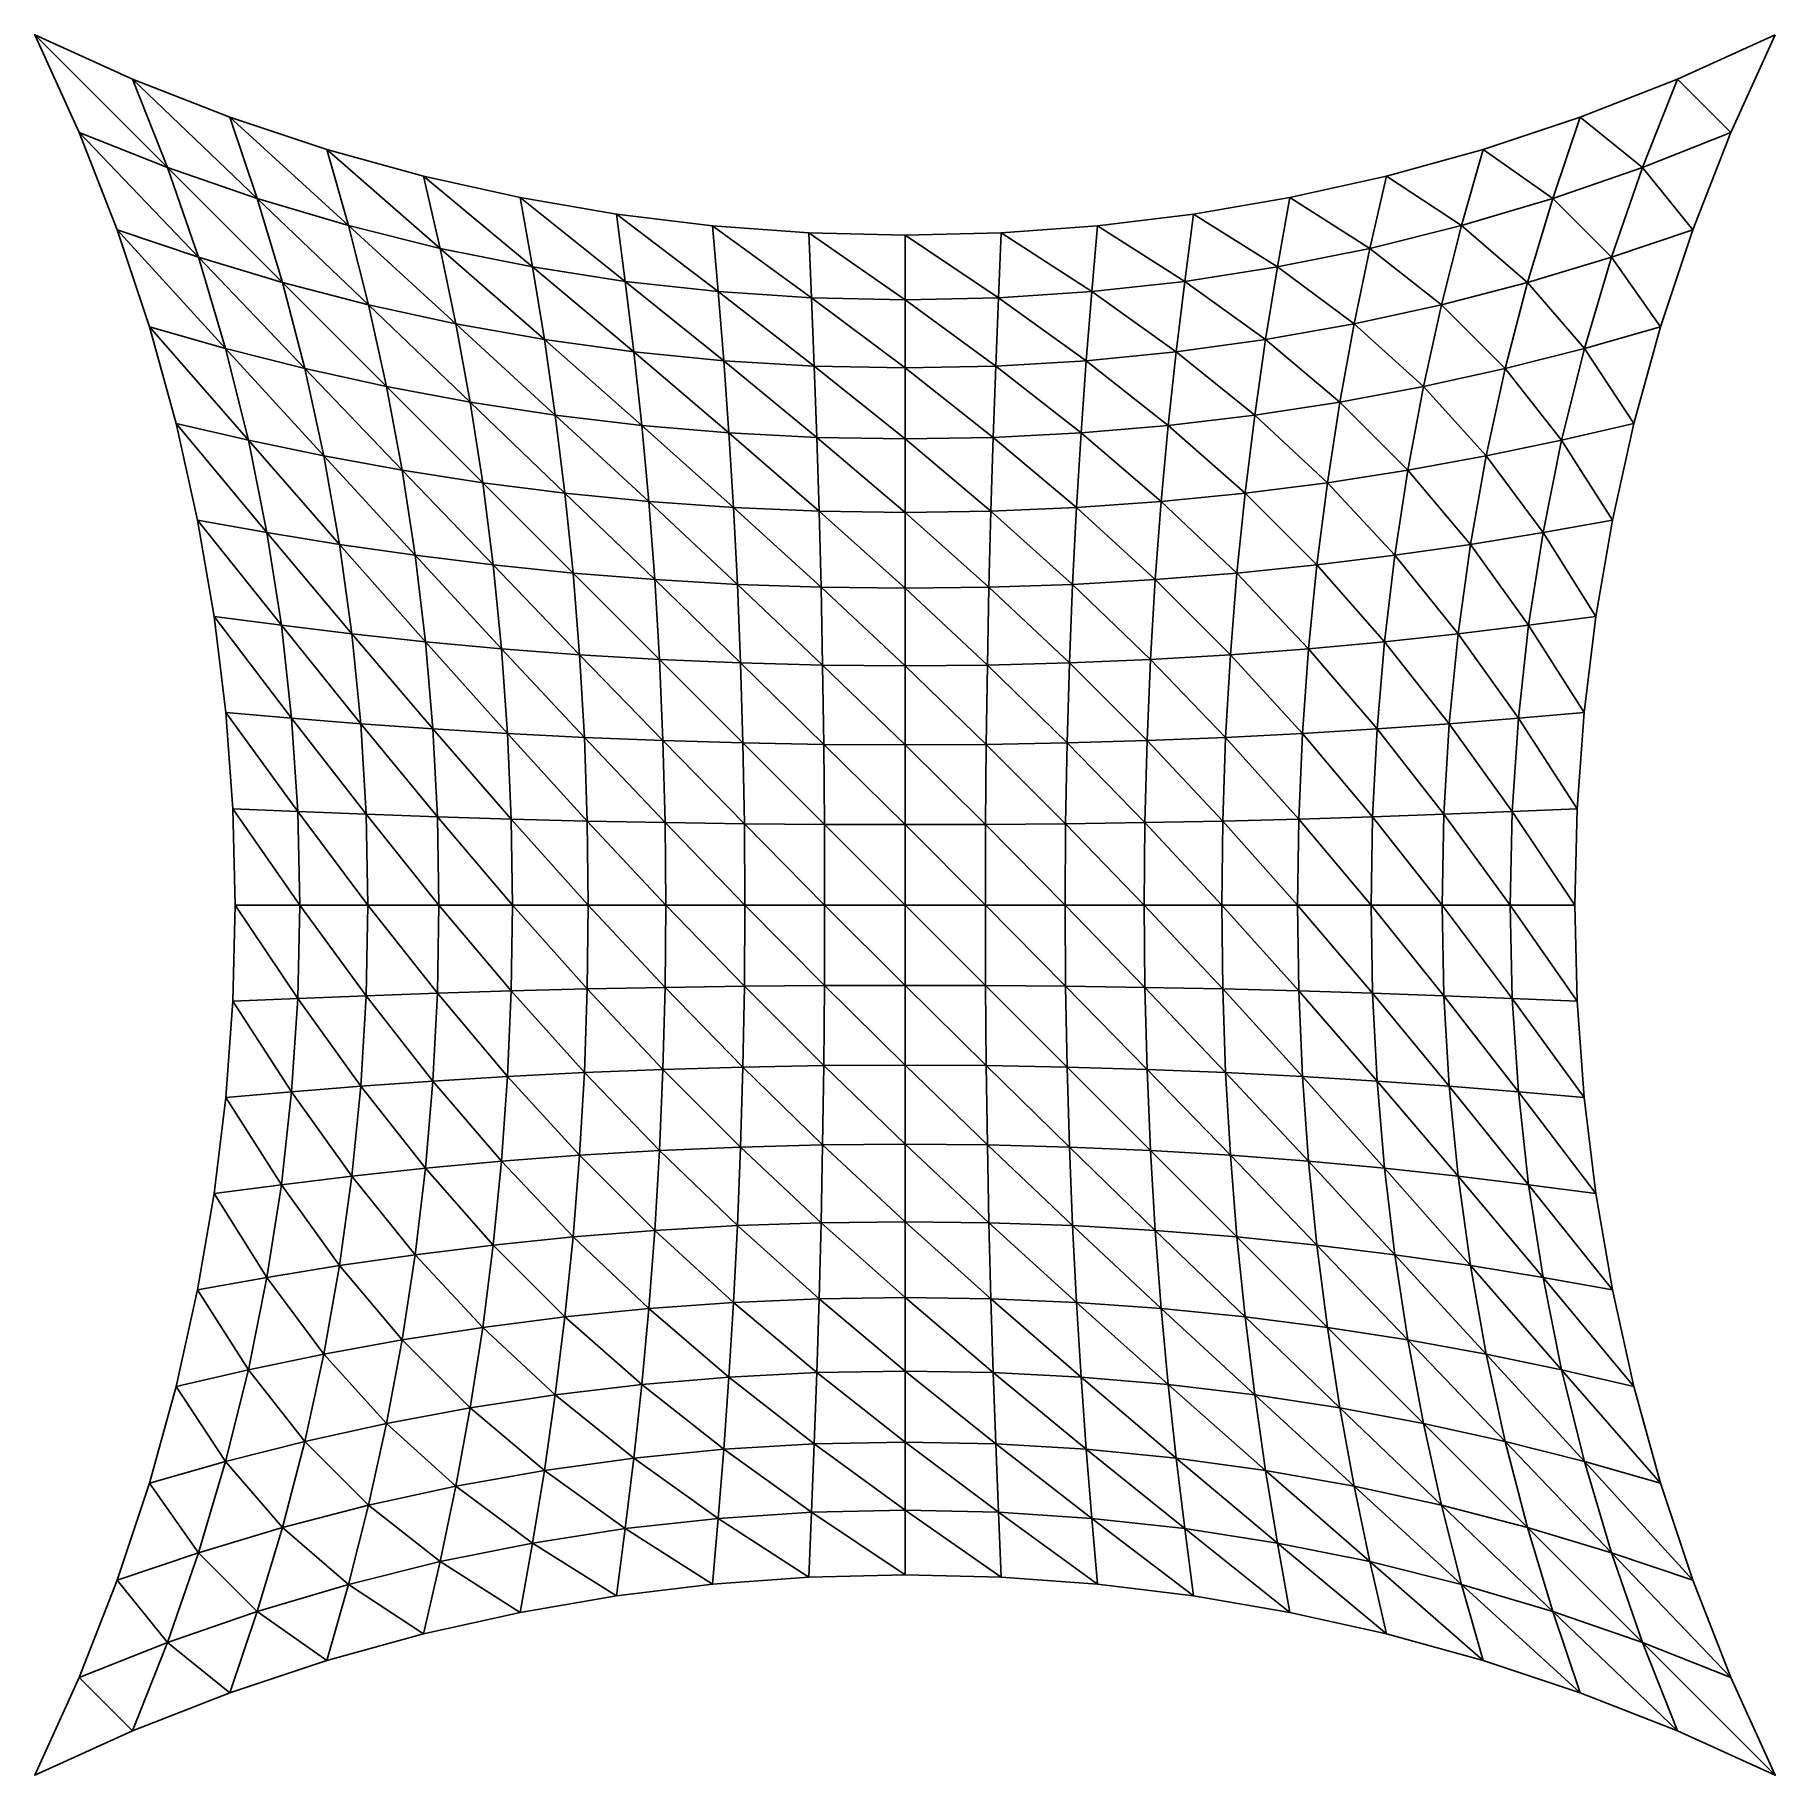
# Model space of a CAD drawing. Extents: x -3 to 3, y -3 to 3.
import ezdxf

# ---------------------------------------------------------------- set-up
doc = ezdxf.new("R2010")
doc.units = 0

msp = doc.modelspace()

# ---------------------------------------------------------------- meshes
at = {"layer": 'Hypar'}
mesh = msp.add_polyface(dxfattribs=at)
corners = [(-1.2841, 2.1996, 4.354), (-1.6597, 2.5131, 4.5174), (-1.6024, 2.2638, 4.4489), (-1.993, 2.6049, 4.63), (-1.919, 2.3426, 4.548), (-1.5484, 2.0034, 4.3835), (-1.8501, 2.0695, 4.469), (-1.4992, 1.7336, 4.3213), (-1.7877, 1.7877, 4.3933), (-1.456, 1.456, 4.2623), (-1.7336, 1.4992, 4.3213), (-1.4198, 1.1722, 4.2063), (-2.3272, 2.7156, 4.7475), (-2.2329, 2.4357, 4.6516), (-2.1465, 2.1465, 4.5586), (-2.0695, 1.8501, 4.469), (-2.0034, 1.5484, 4.3835), (-1.6886, 1.2055, 4.2528), (-1.949, 1.2431, 4.302), (-2.6627, 2.8468, 4.8706), (-2.5427, 2.5427, 4.7593), (-2.4357, 2.2329, 4.6516), (-2.3426, 1.919, 4.548), (-2.2638, 1.6024, 4.4489), (-2.1996, 1.2841, 4.354), (-3, 3, 5), (-2.8468, 2.6627, 4.8706), (-2.7156, 2.3272, 4.7475), (-2.6049, 1.993, 4.63), (-2.5131, 1.6597, 4.5174), (-2.439, 1.3271, 4.4089)]
mesh.append_faces([[corners[k] for k in face] for face in [(0, 1, 2), (1, 3, 2), (2, 3, 4), (2, 4, 5), (5, 4, 6), (5, 6, 7), (7, 6, 8), (7, 8, 9), (9, 8, 10), (9, 10, 11), (3, 12, 4), (4, 12, 13), (4, 13, 6), (6, 13, 14), (6, 14, 8), (8, 14, 15), (8, 15, 10), (10, 15, 16), (10, 16, 17), (17, 16, 18), (12, 19, 13), (13, 19, 20), (13, 20, 14), (14, 20, 21), (14, 21, 15), (15, 21, 22), (15, 22, 16), (16, 22, 23), (16, 23, 18), (18, 23, 24), (19, 25, 20), (20, 25, 26), (20, 26, 21), (21, 26, 27), (21, 27, 22), (22, 27, 28), (22, 28, 23), (23, 28, 29), (23, 29, 24), (24, 29, 30)]])
mesh = msp.add_polyface(dxfattribs=at)
corners = [(3, 3, 3), (2.6627, 2.8468, 3.1294), (2.8468, 2.6627, 3.1294), (2.5427, 2.5427, 3.2407), (2.7156, 2.3272, 3.2525), (2.4357, 2.2329, 3.3484), (2.6049, 1.993, 3.37), (2.3426, 1.919, 3.452), (2.5131, 1.6597, 3.4826), (2.2638, 1.6024, 3.5511), (2.439, 1.3271, 3.5911), (2.1996, 1.2841, 3.646), (2.3272, 2.7156, 3.2525), (2.2329, 2.4357, 3.3484), (2.1465, 2.1465, 3.4415), (2.0695, 1.8501, 3.531), (2.0034, 1.5484, 3.6165), (1.949, 1.2431, 3.698), (1.993, 2.6049, 3.37), (1.919, 2.3426, 3.452), (1.8501, 2.0695, 3.531), (1.7877, 1.7877, 3.6067), (1.7336, 1.4992, 3.6787), (1.6886, 1.2055, 3.7472), (1.6597, 2.5131, 3.4826), (1.6024, 2.2638, 3.5511), (1.5484, 2.0034, 3.6165), (1.4992, 1.7336, 3.6787), (1.456, 1.456, 3.7377), (1.3271, 2.439, 3.5911), (1.2841, 2.1996, 3.646)]
mesh.append_faces([[corners[k] for k in face] for face in [(0, 1, 2), (2, 1, 3), (2, 3, 4), (4, 3, 5), (4, 5, 6), (6, 5, 7), (6, 7, 8), (8, 7, 9), (8, 9, 10), (10, 9, 11), (1, 12, 3), (3, 12, 13), (3, 13, 5), (5, 13, 14), (5, 14, 7), (7, 14, 15), (7, 15, 9), (9, 15, 16), (9, 16, 11), (11, 16, 17), (12, 18, 13), (13, 18, 19), (13, 19, 14), (14, 19, 20), (14, 20, 15), (15, 20, 21), (15, 21, 16), (16, 21, 22), (16, 22, 17), (17, 22, 23), (18, 24, 19), (19, 24, 25), (19, 25, 20), (20, 25, 26), (20, 26, 21), (21, 26, 27), (21, 27, 22), (22, 27, 28), (22, 28, 23), (24, 29, 25), (25, 30, 26)]])
mesh = msp.add_polyface(dxfattribs=at)
corners = [(0, 2.3097, 4), (-0.3316, 2.3177, 4.1001), (0, 2.0864, 4), (-0.322, 2.0935, 4.0864), (0, 1.8518, 4), (-0.3126, 1.8579, 4.0736), (0, 1.6071, 4), (-0.3039, 1.6122, 4.0615), (0, 1.3534, 4), (-0.2961, 1.3576, 4.0501), (-0.6632, 2.3418, 4.2011), (-0.6436, 2.1147, 4.1737), (-0.6245, 1.8762, 4.1479), (-0.6068, 1.6276, 4.1237), (-0.5909, 1.3702, 4.1008), (-0.995, 2.3821, 4.3037), (-0.9644, 2.15, 4.2626), (-0.9349, 1.9066, 4.2238), (-0.9077, 1.6532, 4.1872), (-0.8834, 1.391, 4.1527), (-1.3271, 2.439, 4.4089), (-1.2841, 2.1996, 4.354), (-1.2431, 1.949, 4.302), (-1.2055, 1.6886, 4.2528), (-1.1722, 1.4198, 4.2063), (-0.8628, 1.1216, 4.12), (-1.6597, 2.5131, 4.5174), (-1.6024, 2.2638, 4.4489), (-1.5484, 2.0034, 4.3835), (-1.4992, 1.7336, 4.3213), (-1.456, 1.456, 4.2623), (-1.1441, 1.1441, 4.1622)]
mesh.append_faces([[corners[k] for k in face] for face in [(0, 1, 2), (2, 1, 3), (2, 3, 4), (4, 3, 5), (4, 5, 6), (6, 5, 7), (6, 7, 8), (8, 7, 9), (1, 10, 3), (3, 10, 11), (3, 11, 5), (5, 11, 12), (5, 12, 7), (7, 12, 13), (7, 13, 9), (9, 13, 14), (10, 15, 11), (11, 15, 16), (11, 16, 12), (12, 16, 17), (12, 17, 13), (13, 17, 18), (13, 18, 14), (14, 18, 19), (15, 20, 16), (16, 20, 21), (16, 21, 17), (17, 21, 22), (17, 22, 18), (18, 22, 23), (18, 23, 19), (19, 23, 24), (19, 24, 25), (20, 26, 21), (21, 27, 22), (22, 27, 28), (22, 28, 23), (23, 28, 29), (23, 29, 24), (24, 29, 30), (24, 30, 31)]])
mesh = msp.add_polyface(dxfattribs=at)
corners = [(1.6024, 2.2638, 3.5511), (1.3271, 2.439, 3.5911), (1.2841, 2.1996, 3.646), (1.5484, 2.0034, 3.6165), (1.2431, 1.949, 3.698), (1.4992, 1.7336, 3.6787), (1.2055, 1.6886, 3.7472), (1.456, 1.456, 3.7377), (1.1722, 1.4198, 3.7937), (1.4198, 1.1722, 3.7937), (0.995, 2.3821, 3.6963), (0.9644, 2.15, 3.7374), (0.9349, 1.9066, 3.7762), (0.9077, 1.6532, 3.8128), (0.8834, 1.391, 3.8473), (1.1441, 1.1441, 3.8378), (0.6632, 2.3418, 3.7989), (0.6436, 2.1147, 3.8263), (0.6245, 1.8762, 3.8521), (0.6068, 1.6276, 3.8763), (0.5909, 1.3702, 3.8992), (0.3316, 2.3177, 3.8999), (0.322, 2.0935, 3.9136), (0.3126, 1.8579, 3.9264), (0.3039, 1.6122, 3.9385), (0.2961, 1.3576, 3.9499), (0, 2.3097, 4), (0, 2.0864, 4), (0, 1.8518, 4), (0, 1.6071, 4), (0, 1.3534, 4)]
mesh.append_faces([[corners[k] for k in face] for face in [(0, 1, 2), (3, 2, 4), (3, 4, 5), (5, 4, 6), (5, 6, 7), (7, 6, 8), (7, 8, 9), (1, 10, 2), (2, 10, 11), (2, 11, 4), (4, 11, 12), (4, 12, 6), (6, 12, 13), (6, 13, 8), (8, 13, 14), (8, 14, 15), (10, 16, 11), (11, 16, 17), (11, 17, 12), (12, 17, 18), (12, 18, 13), (13, 18, 19), (13, 19, 14), (14, 19, 20), (16, 21, 17), (17, 21, 22), (17, 22, 18), (18, 22, 23), (18, 23, 19), (19, 23, 24), (19, 24, 20), (20, 24, 25), (21, 26, 22), (22, 26, 27), (22, 27, 23), (23, 27, 28), (23, 28, 24), (24, 28, 29), (24, 29, 25), (25, 29, 30)]])
mesh = msp.add_polyface(dxfattribs=at)
corners = [(-1.1441, 1.1441, 4.1622), (-1.456, 1.456, 4.2623), (-1.4198, 1.1722, 4.2063), (-1.1216, 0.8628, 4.12), (-1.391, 0.8834, 4.1527), (-1.1052, 0.5775, 4.0792), (-1.3702, 0.5909, 4.1008), (-1.0953, 0.2894, 4.0394), (-1.3576, 0.2961, 4.0501), (-1.092, 0, 4), (-1.3534, 0, 4), (-1.7336, 1.4992, 4.3213), (-1.6886, 1.2055, 4.2528), (-1.6532, 0.9077, 4.1872), (-1.6276, 0.6068, 4.1237), (-1.6122, 0.3039, 4.0615), (-1.6071, 0, 4), (-1.949, 1.2431, 4.302), (-1.9066, 0.9349, 4.2238), (-1.8762, 0.6245, 4.1479), (-1.8579, 0.3126, 4.0736), (-1.8518, 0, 4), (-2.1996, 1.2841, 4.354), (-2.15, 0.9644, 4.2626), (-2.1147, 0.6436, 4.1737), (-2.0935, 0.322, 4.0864), (-2.0864, 0, 4), (-2.439, 1.3271, 4.4089), (-2.3821, 0.995, 4.3037), (-2.3418, 0.6632, 4.2011), (-2.3177, 0.3316, 4.1001), (-2.3097, 0, 4)]
mesh.append_faces([[corners[k] for k in face] for face in [(0, 1, 2), (0, 2, 3), (3, 2, 4), (3, 4, 5), (5, 4, 6), (7, 6, 8), (9, 8, 10), (2, 11, 12), (2, 12, 4), (4, 12, 13), (4, 13, 6), (6, 13, 14), (6, 14, 8), (8, 14, 15), (8, 15, 10), (10, 15, 16), (12, 17, 13), (13, 17, 18), (13, 18, 14), (14, 18, 19), (14, 19, 15), (15, 19, 20), (15, 20, 16), (16, 20, 21), (17, 22, 18), (18, 22, 23), (18, 23, 19), (19, 23, 24), (19, 24, 20), (20, 24, 25), (20, 25, 21), (21, 25, 26), (22, 27, 23), (23, 27, 28), (23, 28, 24), (24, 28, 29), (24, 29, 25), (25, 29, 30), (25, 30, 26), (26, 30, 31)]])
mesh = msp.add_polyface(dxfattribs=at)
corners = [(2.439, 1.3271, 3.5911), (2.1996, 1.2841, 3.646), (2.3821, 0.995, 3.6963), (2.15, 0.9644, 3.7374), (2.3418, 0.6632, 3.7989), (2.1147, 0.6436, 3.8263), (2.3177, 0.3316, 3.8999), (2.0935, 0.322, 3.9136), (2.3097, 0, 4), (2.0864, 0, 4), (1.949, 1.2431, 3.698), (1.9066, 0.9349, 3.7762), (1.8762, 0.6245, 3.8521), (1.8579, 0.3126, 3.9264), (1.8518, 0, 4), (1.6886, 1.2055, 3.7472), (1.6532, 0.9077, 3.8128), (1.6276, 0.6068, 3.8763), (1.6122, 0.3039, 3.9385), (1.6071, 0, 4), (1.456, 1.456, 3.7377), (1.4198, 1.1722, 3.7937), (1.391, 0.8834, 3.8473), (1.3702, 0.5909, 3.8992), (1.3576, 0.2961, 3.9499), (1.3534, 0, 4), (1.1722, 1.4198, 3.7937), (1.1441, 1.1441, 3.8378), (1.1216, 0.8628, 3.88), (1.1052, 0.5775, 3.9208), (1.0953, 0.2894, 3.9606)]
mesh.append_faces([[corners[k] for k in face] for face in [(0, 1, 2), (2, 1, 3), (2, 3, 4), (4, 3, 5), (4, 5, 6), (6, 5, 7), (6, 7, 8), (8, 7, 9), (1, 10, 3), (3, 10, 11), (3, 11, 5), (5, 11, 12), (5, 12, 7), (7, 12, 13), (7, 13, 9), (9, 13, 14), (10, 15, 11), (11, 15, 16), (11, 16, 12), (12, 16, 17), (12, 17, 13), (13, 17, 18), (13, 18, 14), (14, 18, 19), (15, 20, 21), (15, 21, 16), (16, 21, 22), (16, 22, 17), (17, 22, 23), (17, 23, 18), (18, 23, 24), (18, 24, 19), (19, 24, 25), (21, 26, 27), (21, 27, 22), (22, 27, 28), (22, 28, 23), (23, 28, 29), (23, 29, 24), (24, 29, 30), (24, 30, 25)]])
mesh = msp.add_polyface(dxfattribs=at)
corners = [(0, 1.3534, 4), (-0.2961, 1.3576, 4.0501), (0, 1.092, 4), (-0.2894, 1.0953, 4.0394), (0, 0.8245, 4), (-0.2841, 0.827, 4.0291), (0, 0.5523, 4), (-0.2801, 0.5539, 4.0192), (0, 0.277, 4), (-0.2778, 0.2778, 4.0095), (0, 0, 4), (-0.277, 0, 4), (-0.5909, 1.3702, 4.1008), (-0.5775, 1.1052, 4.0792), (-0.5666, 0.8343, 4.0586), (-0.5587, 0.5587, 4.0386), (-0.5539, 0.2801, 4.0192), (-0.5523, 0, 4), (-0.8834, 1.391, 4.1527), (-0.8628, 1.1216, 4.12), (-0.8463, 0.8463, 4.0887), (-0.8343, 0.5666, 4.0586), (-0.827, 0.2841, 4.0291), (-0.8245, 0, 4), (-1.1722, 1.4198, 4.2063), (-1.1441, 1.1441, 4.1622), (-1.1216, 0.8628, 4.12), (-1.1052, 0.5775, 4.0792), (-1.0953, 0.2894, 4.0394), (-1.092, 0, 4), (-1.3702, 0.5909, 4.1008), (-1.3576, 0.2961, 4.0501)]
mesh.append_faces([[corners[k] for k in face] for face in [(0, 1, 2), (2, 1, 3), (2, 3, 4), (4, 3, 5), (4, 5, 6), (6, 5, 7), (6, 7, 8), (8, 7, 9), (8, 9, 10), (10, 9, 11), (1, 12, 3), (3, 12, 13), (3, 13, 5), (5, 13, 14), (5, 14, 7), (7, 14, 15), (7, 15, 9), (9, 15, 16), (9, 16, 11), (11, 16, 17), (12, 18, 13), (13, 18, 19), (13, 19, 14), (14, 19, 20), (14, 20, 15), (15, 20, 21), (15, 21, 16), (16, 21, 22), (16, 22, 17), (17, 22, 23), (19, 24, 25), (19, 25, 20), (20, 25, 26), (20, 26, 21), (21, 26, 27), (21, 27, 22), (22, 27, 28), (22, 28, 23), (23, 28, 29), (27, 30, 28), (28, 31, 29)]])
mesh = msp.add_polyface(dxfattribs=at)
corners = [(1.3534, 0, 4), (1.0953, 0.2894, 3.9606), (1.092, 0, 4), (1.1441, 1.1441, 3.8378), (0.8834, 1.391, 3.8473), (0.8628, 1.1216, 3.88), (1.1216, 0.8628, 3.88), (0.8463, 0.8463, 3.9113), (1.1052, 0.5775, 3.9208), (0.8343, 0.5666, 3.9415), (0.827, 0.2841, 3.9709), (0.8245, 0, 4), (0.5909, 1.3702, 3.8992), (0.5775, 1.1052, 3.9208), (0.5666, 0.8343, 3.9415), (0.5587, 0.5587, 3.9614), (0.5539, 0.2801, 3.9808), (0.5523, 0, 4), (0.2961, 1.3576, 3.9499), (0.2894, 1.0953, 3.9606), (0.2841, 0.827, 3.9709), (0.2801, 0.5539, 3.9808), (0.2778, 0.2778, 3.9905), (0.277, 0, 4), (0, 1.3534, 4), (0, 1.092, 4), (0, 0.8245, 4), (0, 0.5523, 4), (0, 0.277, 4), (0, 0, 4)]
mesh.append_faces([[corners[k] for k in face] for face in [(0, 1, 2), (3, 4, 5), (3, 5, 6), (6, 5, 7), (6, 7, 8), (8, 7, 9), (8, 9, 1), (1, 9, 10), (1, 10, 2), (2, 10, 11), (4, 12, 5), (5, 12, 13), (5, 13, 7), (7, 13, 14), (7, 14, 9), (9, 14, 15), (9, 15, 10), (10, 15, 16), (10, 16, 11), (11, 16, 17), (12, 18, 13), (13, 18, 19), (13, 19, 14), (14, 19, 20), (14, 20, 15), (15, 20, 21), (15, 21, 16), (16, 21, 22), (16, 22, 17), (17, 22, 23), (18, 24, 19), (19, 24, 25), (19, 25, 20), (20, 25, 26), (20, 26, 21), (21, 26, 27), (21, 27, 22), (22, 27, 28), (22, 28, 23), (23, 28, 29)]])
mesh = msp.add_polyface(dxfattribs=at)
corners = [(-1.1441, -1.1441, 3.8378), (-1.391, -0.8834, 3.8473), (-1.4198, -1.1722, 3.7937), (-1.1722, -1.4198, 3.7937), (-1.456, -1.456, 3.7377), (-1.3534, 0, 4), (-1.6071, 0, 4), (-1.3576, -0.2961, 3.9499), (-1.6122, -0.3039, 3.9385), (-1.3702, -0.5909, 3.8992), (-1.6276, -0.6068, 3.8763), (-1.6532, -0.9077, 3.8128), (-1.6886, -1.2055, 3.7472), (-1.7336, -1.4992, 3.6787), (-1.8518, 0, 4), (-1.8579, -0.3126, 3.9264), (-1.8762, -0.6245, 3.8521), (-1.9066, -0.9349, 3.7762), (-1.949, -1.2431, 3.698), (-2.0034, -1.5484, 3.6165), (-2.0864, 0, 4), (-2.0935, -0.322, 3.9136), (-2.1147, -0.6436, 3.8263), (-2.15, -0.9644, 3.7374), (-2.1996, -1.2841, 3.646), (-2.2638, -1.6024, 3.5511), (-2.3097, 0, 4), (-2.3177, -0.3316, 3.8999), (-2.3418, -0.6632, 3.7989), (-2.3821, -0.995, 3.6963), (-2.439, -1.3271, 3.5911)]
mesh.append_faces([[corners[k] for k in face] for face in [(0, 1, 2), (3, 2, 4), (5, 6, 7), (7, 6, 8), (7, 8, 9), (9, 8, 10), (9, 10, 1), (1, 10, 11), (1, 11, 2), (2, 11, 12), (2, 12, 4), (4, 12, 13), (6, 14, 8), (8, 14, 15), (8, 15, 10), (10, 15, 16), (10, 16, 11), (11, 16, 17), (11, 17, 12), (12, 17, 18), (12, 18, 13), (13, 18, 19), (14, 20, 15), (15, 20, 21), (15, 21, 16), (16, 21, 22), (16, 22, 17), (17, 22, 23), (17, 23, 18), (18, 23, 24), (18, 24, 19), (19, 24, 25), (20, 26, 21), (21, 26, 27), (21, 27, 22), (22, 27, 28), (22, 28, 23), (23, 28, 29), (23, 29, 24), (24, 29, 30), (24, 30, 25)]])
mesh = msp.add_polyface(dxfattribs=at)
corners = [(0, 0, 4), (-0.277, 0, 4), (0, -0.277, 4), (-0.2778, -0.2778, 3.9905), (0, -0.5523, 4), (-0.2801, -0.5539, 3.9808), (0, -0.8245, 4), (-0.2841, -0.827, 3.9709), (0, -1.092, 4), (-0.2894, -1.0953, 3.9606), (0, -1.3534, 4), (-0.5523, 0, 4), (-0.5539, -0.2801, 3.9808), (-0.5587, -0.5587, 3.9614), (-0.5666, -0.8343, 3.9415), (-0.5775, -1.1052, 3.9208), (-0.2961, -1.3576, 3.9499), (-0.8245, 0, 4), (-0.827, -0.2841, 3.9709), (-0.8343, -0.5666, 3.9415), (-0.8463, -0.8463, 3.9113), (-0.8628, -1.1216, 3.88), (-1.092, 0, 4), (-1.0953, -0.2894, 3.9606), (-1.1052, -0.5775, 3.9208), (-1.1216, -0.8628, 3.88), (-1.1441, -1.1441, 3.8378), (-1.3534, 0, 4), (-1.3576, -0.2961, 3.9499), (-1.3702, -0.5909, 3.8992), (-1.391, -0.8834, 3.8473)]
mesh.append_faces([[corners[k] for k in face] for face in [(0, 1, 2), (2, 1, 3), (2, 3, 4), (4, 3, 5), (4, 5, 6), (6, 5, 7), (6, 7, 8), (8, 7, 9), (8, 9, 10), (1, 11, 3), (3, 11, 12), (3, 12, 5), (5, 12, 13), (5, 13, 7), (7, 13, 14), (7, 14, 9), (9, 14, 15), (9, 15, 16), (11, 17, 12), (12, 17, 18), (12, 18, 13), (13, 18, 19), (13, 19, 14), (14, 19, 20), (14, 20, 15), (15, 20, 21), (17, 22, 18), (18, 22, 23), (18, 23, 19), (19, 23, 24), (19, 24, 20), (20, 24, 25), (20, 25, 21), (21, 25, 26), (22, 27, 23), (23, 27, 28), (23, 28, 24), (24, 28, 29), (24, 29, 25), (25, 29, 30), (25, 30, 26)]])
mesh = msp.add_polyface(dxfattribs=at)
corners = [(1.3576, -0.2961, 4.0501), (1.092, 0, 4), (1.0953, -0.2894, 4.0394), (0.8245, 0, 4), (0.827, -0.2841, 4.0291), (1.1052, -0.5775, 4.0792), (0.8343, -0.5666, 4.0586), (1.1216, -0.8628, 4.12), (0.8463, -0.8463, 4.0887), (1.1441, -1.1441, 4.1622), (0.8628, -1.1216, 4.12), (1.1722, -1.4198, 4.2063), (0.5523, 0, 4), (0.5539, -0.2801, 4.0192), (0.5587, -0.5587, 4.0386), (0.5666, -0.8343, 4.0586), (0.5775, -1.1052, 4.0792), (0.8834, -1.391, 4.1527), (0.5909, -1.3702, 4.1008), (0.277, 0, 4), (0.2778, -0.2778, 4.0095), (0.2801, -0.5539, 4.0192), (0.2841, -0.827, 4.0291), (0.2894, -1.0953, 4.0394), (0.2961, -1.3576, 4.0501), (0, 0, 4), (0, -0.277, 4), (0, -0.5523, 4), (0, -0.8245, 4), (0, -1.092, 4), (0, -1.3534, 4)]
mesh.append_faces([[corners[k] for k in face] for face in [(0, 1, 2), (1, 3, 2), (2, 3, 4), (2, 4, 5), (5, 4, 6), (5, 6, 7), (7, 6, 8), (7, 8, 9), (9, 8, 10), (9, 10, 11), (3, 12, 4), (4, 12, 13), (4, 13, 6), (6, 13, 14), (6, 14, 8), (8, 14, 15), (8, 15, 10), (10, 15, 16), (10, 16, 17), (17, 16, 18), (12, 19, 13), (13, 19, 20), (13, 20, 14), (14, 20, 21), (14, 21, 15), (15, 21, 22), (15, 22, 16), (16, 22, 23), (16, 23, 18), (18, 23, 24), (19, 25, 20), (20, 25, 26), (20, 26, 21), (21, 26, 27), (21, 27, 22), (22, 27, 28), (22, 28, 23), (23, 28, 29), (23, 29, 24), (24, 29, 30)]])
mesh = msp.add_polyface(dxfattribs=at)
corners = [(2.3097, 0, 4), (2.0864, 0, 4), (2.3177, -0.3316, 4.1001), (2.0935, -0.322, 4.0864), (2.3418, -0.6632, 4.2011), (2.1147, -0.6436, 4.1737), (2.3821, -0.995, 4.3037), (2.15, -0.9644, 4.2626), (2.439, -1.3271, 4.4089), (2.1996, -1.2841, 4.354), (1.8518, 0, 4), (1.8579, -0.3126, 4.0736), (1.8762, -0.6245, 4.1479), (1.9066, -0.9349, 4.2238), (1.949, -1.2431, 4.302), (1.6071, 0, 4), (1.6122, -0.3039, 4.0615), (1.6276, -0.6068, 4.1237), (1.6532, -0.9077, 4.1872), (1.6886, -1.2055, 4.2528), (1.3534, 0, 4), (1.3576, -0.2961, 4.0501), (1.3702, -0.5909, 4.1008), (1.391, -0.8834, 4.1527), (1.4198, -1.1722, 4.2063), (1.7336, -1.4992, 4.3213), (1.092, 0, 4), (1.0953, -0.2894, 4.0394), (1.1052, -0.5775, 4.0792), (1.1216, -0.8628, 4.12), (1.1441, -1.1441, 4.1622), (1.456, -1.456, 4.2623)]
mesh.append_faces([[corners[k] for k in face] for face in [(0, 1, 2), (2, 1, 3), (2, 3, 4), (4, 3, 5), (4, 5, 6), (6, 5, 7), (6, 7, 8), (8, 7, 9), (1, 10, 3), (3, 10, 11), (3, 11, 5), (5, 11, 12), (5, 12, 7), (7, 12, 13), (7, 13, 9), (9, 13, 14), (10, 15, 11), (11, 15, 16), (11, 16, 12), (12, 16, 17), (12, 17, 13), (13, 17, 18), (13, 18, 14), (14, 18, 19), (15, 20, 16), (16, 20, 21), (16, 21, 17), (17, 21, 22), (17, 22, 18), (18, 22, 23), (18, 23, 19), (19, 23, 24), (19, 24, 25), (20, 26, 21), (21, 27, 22), (22, 27, 28), (22, 28, 23), (23, 28, 29), (23, 29, 24), (24, 29, 30), (24, 30, 31)]])
mesh = msp.add_polyface(dxfattribs=at)
corners = [(0, -1.3534, 4), (-0.2894, -1.0953, 3.9606), (-0.2961, -1.3576, 3.9499), (0, -1.6071, 4), (-0.3039, -1.6122, 3.9385), (0, -1.8518, 4), (-0.3126, -1.8579, 3.9264), (0, -2.0864, 4), (-0.322, -2.0935, 3.9136), (0, -2.3097, 4), (-0.3316, -2.3177, 3.8999), (-0.5775, -1.1052, 3.9208), (-0.5909, -1.3702, 3.8992), (-0.6068, -1.6276, 3.8763), (-0.6245, -1.8762, 3.8521), (-0.6436, -2.1147, 3.8263), (-0.6632, -2.3418, 3.7989), (-0.8628, -1.1216, 3.88), (-0.8834, -1.391, 3.8473), (-0.9077, -1.6532, 3.8128), (-0.9349, -1.9066, 3.7762), (-0.9644, -2.15, 3.7374), (-0.995, -2.3821, 3.6963), (-1.1441, -1.1441, 3.8378), (-1.1722, -1.4198, 3.7937), (-1.2055, -1.6886, 3.7472), (-1.2431, -1.949, 3.698), (-1.2841, -2.1996, 3.646), (-1.3271, -2.439, 3.5911), (-1.4198, -1.1722, 3.7937), (-1.456, -1.456, 3.7377)]
mesh.append_faces([[corners[k] for k in face] for face in [(0, 1, 2), (0, 2, 3), (3, 2, 4), (3, 4, 5), (5, 4, 6), (5, 6, 7), (7, 6, 8), (7, 8, 9), (9, 8, 10), (2, 11, 12), (2, 12, 4), (4, 12, 13), (4, 13, 6), (6, 13, 14), (6, 14, 8), (8, 14, 15), (8, 15, 10), (10, 15, 16), (11, 17, 12), (12, 17, 18), (12, 18, 13), (13, 18, 19), (13, 19, 14), (14, 19, 20), (14, 20, 15), (15, 20, 21), (15, 21, 16), (16, 21, 22), (17, 23, 18), (18, 23, 24), (18, 24, 19), (19, 24, 25), (19, 25, 20), (20, 25, 26), (20, 26, 21), (21, 26, 27), (21, 27, 22), (22, 27, 28), (23, 29, 24), (24, 30, 25)]])
mesh = msp.add_polyface(dxfattribs=at)
corners = [(1.456, -1.456, 4.2623), (1.1441, -1.1441, 4.1622), (1.1722, -1.4198, 4.2063), (1.4992, -1.7336, 4.3213), (1.2055, -1.6886, 4.2528), (1.5484, -2.0034, 4.3835), (1.2431, -1.949, 4.302), (1.6024, -2.2638, 4.4489), (1.2841, -2.1996, 4.354), (1.6597, -2.5131, 4.5174), (1.3271, -2.439, 4.4089), (0.8628, -1.1216, 4.12), (0.8834, -1.391, 4.1527), (0.9077, -1.6532, 4.1872), (0.9349, -1.9066, 4.2238), (0.9644, -2.15, 4.2626), (0.995, -2.3821, 4.3037), (0.5909, -1.3702, 4.1008), (0.6068, -1.6276, 4.1237), (0.6245, -1.8762, 4.1479), (0.6436, -2.1147, 4.1737), (0.6632, -2.3418, 4.2011), (0.2961, -1.3576, 4.0501), (0.3039, -1.6122, 4.0615), (0.3126, -1.8579, 4.0736), (0.322, -2.0935, 4.0864), (0.3316, -2.3177, 4.1001), (0, -1.3534, 4), (0, -1.6071, 4), (0, -1.8518, 4), (0, -2.0864, 4), (0, -2.3097, 4)]
mesh.append_faces([[corners[k] for k in face] for face in [(0, 1, 2), (0, 2, 3), (3, 2, 4), (3, 4, 5), (5, 4, 6), (7, 6, 8), (9, 8, 10), (2, 11, 12), (2, 12, 4), (4, 12, 13), (4, 13, 6), (6, 13, 14), (6, 14, 8), (8, 14, 15), (8, 15, 10), (10, 15, 16), (12, 17, 13), (13, 17, 18), (13, 18, 14), (14, 18, 19), (14, 19, 15), (15, 19, 20), (15, 20, 16), (16, 20, 21), (17, 22, 18), (18, 22, 23), (18, 23, 19), (19, 23, 24), (19, 24, 20), (20, 24, 25), (20, 25, 21), (21, 25, 26), (22, 27, 23), (23, 27, 28), (23, 28, 24), (24, 28, 29), (24, 29, 25), (25, 29, 30), (25, 30, 26), (26, 30, 31)]])
mesh = msp.add_polyface(dxfattribs=at)
corners = [(2.439, -1.3271, 4.4089), (2.1996, -1.2841, 4.354), (2.5131, -1.6597, 4.5174), (2.2638, -1.6024, 4.4489), (2.6049, -1.993, 4.63), (2.3426, -1.919, 4.548), (2.7156, -2.3272, 4.7475), (2.4357, -2.2329, 4.6516), (2.8468, -2.6627, 4.8706), (2.5426, -2.5427, 4.7593), (3, -3, 5), (2.6627, -2.8468, 4.8706), (1.949, -1.2431, 4.302), (2.0034, -1.5484, 4.3835), (2.0695, -1.8501, 4.469), (2.1465, -2.1465, 4.5586), (2.2329, -2.4357, 4.6516), (2.3272, -2.7156, 4.7475), (1.6886, -1.2055, 4.2528), (1.7336, -1.4992, 4.3213), (1.7877, -1.7877, 4.3933), (1.8501, -2.0695, 4.469), (1.919, -2.3426, 4.548), (1.993, -2.6049, 4.63), (1.4198, -1.1722, 4.2063), (1.456, -1.456, 4.2623), (1.4992, -1.7336, 4.3213), (1.5484, -2.0034, 4.3835), (1.6024, -2.2638, 4.4489), (1.6597, -2.5131, 4.5174), (1.2431, -1.949, 4.302), (1.2841, -2.1996, 4.354)]
mesh.append_faces([[corners[k] for k in face] for face in [(0, 1, 2), (2, 1, 3), (2, 3, 4), (4, 3, 5), (4, 5, 6), (6, 5, 7), (6, 7, 8), (8, 7, 9), (8, 9, 10), (10, 9, 11), (1, 12, 3), (3, 12, 13), (3, 13, 5), (5, 13, 14), (5, 14, 7), (7, 14, 15), (7, 15, 9), (9, 15, 16), (9, 16, 11), (11, 16, 17), (12, 18, 13), (13, 18, 19), (13, 19, 14), (14, 19, 20), (14, 20, 15), (15, 20, 21), (15, 21, 16), (16, 21, 22), (16, 22, 17), (17, 22, 23), (19, 24, 25), (19, 25, 20), (20, 25, 26), (20, 26, 21), (21, 26, 27), (21, 27, 22), (22, 27, 28), (22, 28, 23), (23, 28, 29), (27, 30, 28), (28, 31, 29)]])
mesh = msp.add_polyface(dxfattribs=at)
corners = [(-1.2055, -1.6886, 3.7472), (-1.456, -1.456, 3.7377), (-1.4992, -1.7336, 3.6787), (-1.2431, -1.949, 3.698), (-1.5484, -2.0034, 3.6165), (-1.2841, -2.1996, 3.646), (-1.6024, -2.2638, 3.5511), (-1.3271, -2.439, 3.5911), (-1.6597, -2.5131, 3.4826), (-1.7336, -1.4992, 3.6787), (-1.7877, -1.7877, 3.6067), (-1.8501, -2.0695, 3.531), (-1.919, -2.3426, 3.452), (-1.993, -2.6049, 3.37), (-2.0034, -1.5484, 3.6165), (-2.0695, -1.8501, 3.531), (-2.1465, -2.1465, 3.4415), (-2.2329, -2.4357, 3.3484), (-2.3272, -2.7156, 3.2525), (-2.2638, -1.6024, 3.5511), (-2.3426, -1.919, 3.452), (-2.4357, -2.2329, 3.3484), (-2.5427, -2.5427, 3.2407), (-2.6627, -2.8468, 3.1294), (-2.439, -1.3271, 3.5911), (-2.5131, -1.6597, 3.4826), (-2.6049, -1.993, 3.37), (-2.7156, -2.3272, 3.2525), (-2.8468, -2.6627, 3.1294), (-3, -3, 3)]
mesh.append_faces([[corners[k] for k in face] for face in [(0, 1, 2), (0, 2, 3), (3, 2, 4), (3, 4, 5), (5, 4, 6), (5, 6, 7), (7, 6, 8), (1, 9, 2), (2, 9, 10), (2, 10, 4), (4, 10, 11), (4, 11, 6), (6, 11, 12), (6, 12, 8), (8, 12, 13), (9, 14, 10), (10, 14, 15), (10, 15, 11), (11, 15, 16), (11, 16, 12), (12, 16, 17), (12, 17, 13), (13, 17, 18), (14, 19, 15), (15, 19, 20), (15, 20, 16), (16, 20, 21), (16, 21, 17), (17, 21, 22), (17, 22, 18), (18, 22, 23), (19, 24, 25), (19, 25, 20), (20, 25, 26), (20, 26, 21), (21, 26, 27), (21, 27, 22), (22, 27, 28), (22, 28, 23), (23, 28, 29)]])

doc.saveas('drawing.dxf')
